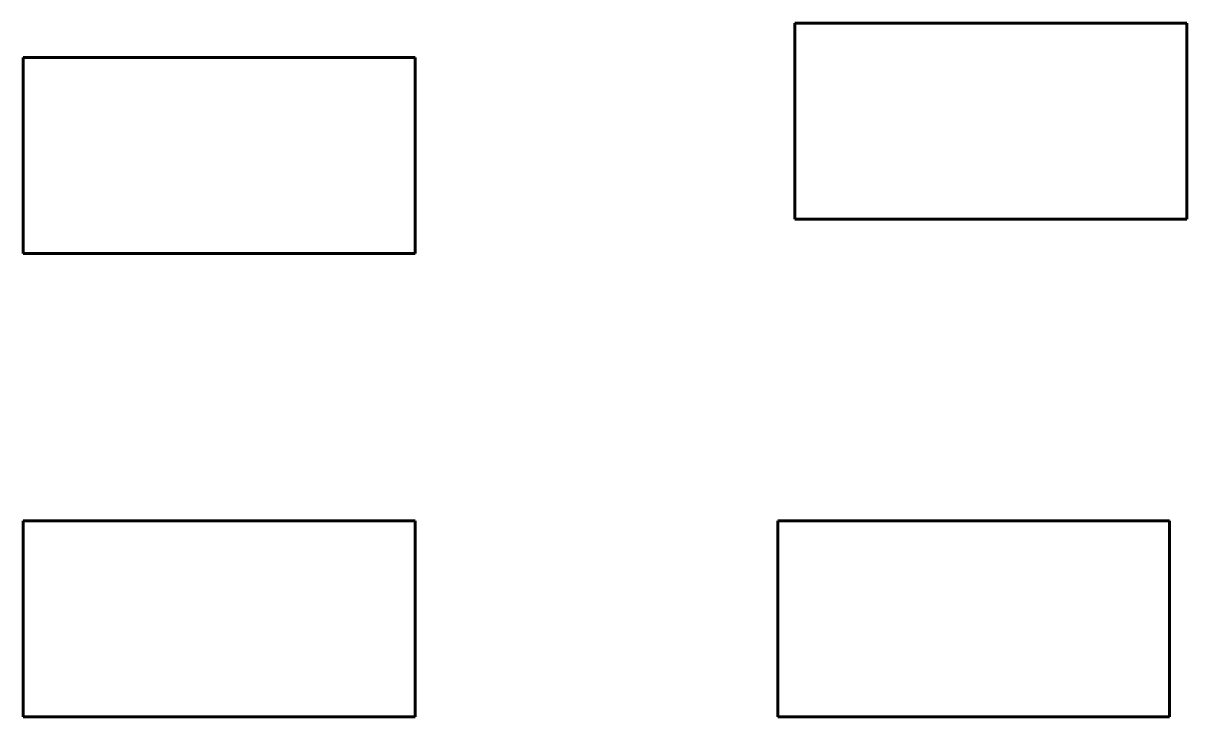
# Model space of a CAD drawing. Extents: x 0 to 297, y 0 to 292.
# Drawn here: x 85.05 to 92.47, y 103.76 to 108.19 of the extents above; entities that cross this region are included whole.
import ezdxf

# ---------------------------------------------------------------- set-up
doc = ezdxf.new("R2010")
doc.units = 0
doc.header["$MEASUREMENT"] = 0
doc.linetypes.add('K5LT_BASIC', pattern=[0])
doc.layers.add('Системный слой', color=7, linetype='Continuous')

# ---------------------------------------------------------------- blocks, each defined once
blk = doc.blocks.new('*U')
at = {"layer": 'Системный слой', "linetype": 'K5LT_BASIC', "lineweight": 60}
for p, q in [((92.4675, 108.1854), (89.9675, 108.1854)), ((89.9675, 108.1854), (89.9675, 106.9354)), ((92.4675, 106.9354), (92.4675, 108.1854)), ((87.5455, 107.9666), (85.0455, 107.9666)), ((85.0455, 107.9666), (85.0455, 106.7166)), ((87.5455, 106.7166), (87.5455, 107.9666)), ((89.9675, 106.9354), (92.4675, 106.9354)), ((85.0455, 106.7166), (87.5455, 106.7166)), ((87.5455, 105.0134), (85.0455, 105.0134)), ((85.0455, 105.0134), (85.0455, 103.7634)), ((87.5455, 103.7634), (87.5455, 105.0134)), ((92.3581, 105.0134), (89.8581, 105.0134)), ((89.8581, 105.0134), (89.8581, 103.7634)), ((92.3581, 103.7634), (92.3581, 105.0134)), ((85.0455, 103.7634), (87.5455, 103.7634)), ((89.8581, 103.7634), (92.3581, 103.7634))]:
    blk.add_line(p, q, dxfattribs=at)

msp = doc.modelspace()

# ---------------------------------------------------------------- block references
at = {"layer": 'Системный слой'}
msp.add_blockref('*U', (0, 0), dxfattribs=at)
msp.add_blockref('*U', (0, 0), dxfattribs=at)
msp.add_blockref('*U', (0, 0), dxfattribs=at)
msp.add_blockref('*U', (0, 0), dxfattribs=at)
msp.add_blockref('*U', (0, 0), dxfattribs=at)
msp.add_blockref('*U', (0, 0), dxfattribs=at)
msp.add_blockref('*U', (0, 0), dxfattribs=at)
msp.add_blockref('*U', (0, 0), dxfattribs=at)
msp.add_blockref('*U', (0, 0), dxfattribs=at)
msp.add_blockref('*U', (0, 0), dxfattribs=at)
msp.add_blockref('*U', (0, 0), dxfattribs=at)
msp.add_blockref('*U', (0, 0), dxfattribs=at)
msp.add_blockref('*U', (0, 0), dxfattribs=at)
msp.add_blockref('*U', (0, 0), dxfattribs=at)
msp.add_blockref('*U', (0, 0), dxfattribs=at)
msp.add_blockref('*U', (0, 0), dxfattribs=at)
msp.add_blockref('*U', (0, 0), dxfattribs=at)
msp.add_blockref('*U', (0, 0), dxfattribs=at)
msp.add_blockref('*U', (0, 0), dxfattribs=at)
msp.add_blockref('*U', (0, 0), dxfattribs=at)
msp.add_blockref('*U', (0, 0), dxfattribs=at)
msp.add_blockref('*U', (0, 0), dxfattribs=at)
msp.add_blockref('*U', (0, 0), dxfattribs=at)
msp.add_blockref('*U', (0, 0), dxfattribs=at)
msp.add_blockref('*U', (0, 0), dxfattribs=at)
msp.add_blockref('*U', (0, 0), dxfattribs=at)
msp.add_blockref('*U', (0, 0), dxfattribs=at)
msp.add_blockref('*U', (0, 0), dxfattribs=at)
msp.add_blockref('*U', (0, 0), dxfattribs=at)
msp.add_blockref('*U', (0, 0), dxfattribs=at)
msp.add_blockref('*U', (0, 0), dxfattribs=at)
msp.add_blockref('*U', (0, 0), dxfattribs=at)
msp.add_blockref('*U', (0, 0), dxfattribs=at)
msp.add_blockref('*U', (0, 0), dxfattribs=at)
msp.add_blockref('*U', (0, 0), dxfattribs=at)
msp.add_blockref('*U', (0, 0), dxfattribs=at)
msp.add_blockref('*U', (0, 0), dxfattribs=at)
msp.add_blockref('*U', (0, 0), dxfattribs=at)
msp.add_blockref('*U', (0, 0), dxfattribs=at)
msp.add_blockref('*U', (0, 0), dxfattribs=at)
msp.add_blockref('*U', (0, 0), dxfattribs=at)
msp.add_blockref('*U', (0, 0), dxfattribs=at)
msp.add_blockref('*U', (0, 0), dxfattribs=at)
msp.add_blockref('*U', (0, 0), dxfattribs=at)
msp.add_blockref('*U', (0, 0), dxfattribs=at)
msp.add_blockref('*U', (0, 0), dxfattribs=at)
msp.add_blockref('*U', (0, 0), dxfattribs=at)
msp.add_blockref('*U', (0, 0), dxfattribs=at)
msp.add_blockref('*U', (0, 0), dxfattribs=at)
msp.add_blockref('*U', (0, 0), dxfattribs=at)
msp.add_blockref('*U', (0, 0), dxfattribs=at)
msp.add_blockref('*U', (0, 0), dxfattribs=at)
msp.add_blockref('*U', (0, 0), dxfattribs=at)
msp.add_blockref('*U', (0, 0), dxfattribs=at)
msp.add_blockref('*U', (0, 0), dxfattribs=at)
msp.add_blockref('*U', (0, 0), dxfattribs=at)
msp.add_blockref('*U', (0, 0), dxfattribs=at)
msp.add_blockref('*U', (0, 0), dxfattribs=at)
msp.add_blockref('*U', (0, 0), dxfattribs=at)
msp.add_blockref('*U', (0, 0), dxfattribs=at)
msp.add_blockref('*U', (0, 0), dxfattribs=at)
msp.add_blockref('*U', (0, 0), dxfattribs=at)
msp.add_blockref('*U', (0, 0), dxfattribs=at)
msp.add_blockref('*U', (0, 0), dxfattribs=at)
msp.add_blockref('*U', (0, 0), dxfattribs=at)
msp.add_blockref('*U', (0, 0), dxfattribs=at)
msp.add_blockref('*U', (0, 0), dxfattribs=at)
msp.add_blockref('*U', (0, 0), dxfattribs=at)
msp.add_blockref('*U', (0, 0), dxfattribs=at)
msp.add_blockref('*U', (0, 0), dxfattribs=at)
msp.add_blockref('*U', (0, 0), dxfattribs=at)
msp.add_blockref('*U', (0, 0), dxfattribs=at)
msp.add_blockref('*U', (0, 0), dxfattribs=at)
msp.add_blockref('*U', (0, 0), dxfattribs=at)
msp.add_blockref('*U', (0, 0), dxfattribs=at)
msp.add_blockref('*U', (0, 0), dxfattribs=at)
msp.add_blockref('*U', (0, 0), dxfattribs=at)
msp.add_blockref('*U', (0, 0), dxfattribs=at)
msp.add_blockref('*U', (0, 0), dxfattribs=at)
msp.add_blockref('*U', (0, 0), dxfattribs=at)
msp.add_blockref('*U', (0, 0), dxfattribs=at)
msp.add_blockref('*U', (0, 0), dxfattribs=at)
msp.add_blockref('*U', (0, 0), dxfattribs=at)
msp.add_blockref('*U', (0, 0), dxfattribs=at)
msp.add_blockref('*U', (0, 0), dxfattribs=at)
msp.add_blockref('*U', (0, 0), dxfattribs=at)
msp.add_blockref('*U', (0, 0), dxfattribs=at)
msp.add_blockref('*U', (0, 0), dxfattribs=at)
msp.add_blockref('*U', (0, 0), dxfattribs=at)
msp.add_blockref('*U', (0, 0), dxfattribs=at)
msp.add_blockref('*U', (0, 0), dxfattribs=at)
msp.add_blockref('*U', (0, 0), dxfattribs=at)
msp.add_blockref('*U', (0, 0), dxfattribs=at)
msp.add_blockref('*U', (0, 0), dxfattribs=at)
msp.add_blockref('*U', (0, 0), dxfattribs=at)
msp.add_blockref('*U', (0, 0), dxfattribs=at)
msp.add_blockref('*U', (0, 0), dxfattribs=at)
msp.add_blockref('*U', (0, 0), dxfattribs=at)
msp.add_blockref('*U', (0, 0), dxfattribs=at)
msp.add_blockref('*U', (0, 0), dxfattribs=at)
msp.add_blockref('*U', (0, 0), dxfattribs=at)
msp.add_blockref('*U', (0, 0), dxfattribs=at)
msp.add_blockref('*U', (0, 0), dxfattribs=at)
msp.add_blockref('*U', (0, 0), dxfattribs=at)
msp.add_blockref('*U', (0, 0), dxfattribs=at)
msp.add_blockref('*U', (0, 0), dxfattribs=at)
msp.add_blockref('*U', (0, 0), dxfattribs=at)
msp.add_blockref('*U', (0, 0), dxfattribs=at)
msp.add_blockref('*U', (0, 0), dxfattribs=at)
msp.add_blockref('*U', (0, 0), dxfattribs=at)
msp.add_blockref('*U', (0, 0), dxfattribs=at)
msp.add_blockref('*U', (0, 0), dxfattribs=at)
msp.add_blockref('*U', (0, 0), dxfattribs=at)
msp.add_blockref('*U', (0, 0), dxfattribs=at)
msp.add_blockref('*U', (0, 0), dxfattribs=at)
msp.add_blockref('*U', (0, 0), dxfattribs=at)
msp.add_blockref('*U', (0, 0), dxfattribs=at)
msp.add_blockref('*U', (0, 0), dxfattribs=at)
msp.add_blockref('*U', (0, 0), dxfattribs=at)
msp.add_blockref('*U', (0, 0), dxfattribs=at)
msp.add_blockref('*U', (0, 0), dxfattribs=at)
msp.add_blockref('*U', (0, 0), dxfattribs=at)
msp.add_blockref('*U', (0, 0), dxfattribs=at)
msp.add_blockref('*U', (0, 0), dxfattribs=at)
msp.add_blockref('*U', (0, 0), dxfattribs=at)
msp.add_blockref('*U', (0, 0), dxfattribs=at)
msp.add_blockref('*U', (0, 0), dxfattribs=at)
msp.add_blockref('*U', (0, 0), dxfattribs=at)
msp.add_blockref('*U', (0, 0), dxfattribs=at)
msp.add_blockref('*U', (0, 0), dxfattribs=at)
msp.add_blockref('*U', (0, 0), dxfattribs=at)
msp.add_blockref('*U', (0, 0), dxfattribs=at)
msp.add_blockref('*U', (0, 0), dxfattribs=at)
msp.add_blockref('*U', (0, 0), dxfattribs=at)
msp.add_blockref('*U', (0, 0), dxfattribs=at)
msp.add_blockref('*U', (0, 0), dxfattribs=at)
msp.add_blockref('*U', (0, 0), dxfattribs=at)
msp.add_blockref('*U', (0, 0), dxfattribs=at)
msp.add_blockref('*U', (0, 0), dxfattribs=at)
msp.add_blockref('*U', (0, 0), dxfattribs=at)
msp.add_blockref('*U', (0, 0), dxfattribs=at)
msp.add_blockref('*U', (0, 0), dxfattribs=at)
msp.add_blockref('*U', (0, 0), dxfattribs=at)
msp.add_blockref('*U', (0, 0), dxfattribs=at)
msp.add_blockref('*U', (0, 0), dxfattribs=at)
msp.add_blockref('*U', (0, 0), dxfattribs=at)
msp.add_blockref('*U', (0, 0), dxfattribs=at)
msp.add_blockref('*U', (0, 0), dxfattribs=at)
msp.add_blockref('*U', (0, 0), dxfattribs=at)
msp.add_blockref('*U', (0, 0), dxfattribs=at)
msp.add_blockref('*U', (0, 0), dxfattribs=at)
msp.add_blockref('*U', (0, 0), dxfattribs=at)
msp.add_blockref('*U', (0, 0), dxfattribs=at)
msp.add_blockref('*U', (0, 0), dxfattribs=at)
msp.add_blockref('*U', (0, 0), dxfattribs=at)
msp.add_blockref('*U', (0, 0), dxfattribs=at)
msp.add_blockref('*U', (0, 0), dxfattribs=at)
msp.add_blockref('*U', (0, 0), dxfattribs=at)
msp.add_blockref('*U', (0, 0), dxfattribs=at)
msp.add_blockref('*U', (0, 0), dxfattribs=at)
msp.add_blockref('*U', (0, 0), dxfattribs=at)
msp.add_blockref('*U', (0, 0), dxfattribs=at)
msp.add_blockref('*U', (0, 0), dxfattribs=at)
msp.add_blockref('*U', (0, 0), dxfattribs=at)
msp.add_blockref('*U', (0, 0), dxfattribs=at)
msp.add_blockref('*U', (0, 0), dxfattribs=at)
msp.add_blockref('*U', (0, 0), dxfattribs=at)
msp.add_blockref('*U', (0, 0), dxfattribs=at)
msp.add_blockref('*U', (0, 0), dxfattribs=at)
msp.add_blockref('*U', (0, 0), dxfattribs=at)
msp.add_blockref('*U', (0, 0), dxfattribs=at)
msp.add_blockref('*U', (0, 0), dxfattribs=at)
msp.add_blockref('*U', (0, 0), dxfattribs=at)
msp.add_blockref('*U', (0, 0), dxfattribs=at)
msp.add_blockref('*U', (0, 0), dxfattribs=at)
msp.add_blockref('*U', (0, 0), dxfattribs=at)
msp.add_blockref('*U', (0, 0), dxfattribs=at)
msp.add_blockref('*U', (0, 0), dxfattribs=at)
msp.add_blockref('*U', (0, 0), dxfattribs=at)
msp.add_blockref('*U', (0, 0), dxfattribs=at)
msp.add_blockref('*U', (0, 0), dxfattribs=at)
msp.add_blockref('*U', (0, 0), dxfattribs=at)
msp.add_blockref('*U', (0, 0), dxfattribs=at)
msp.add_blockref('*U', (0, 0), dxfattribs=at)
msp.add_blockref('*U', (0, 0), dxfattribs=at)
msp.add_blockref('*U', (0, 0), dxfattribs=at)
msp.add_blockref('*U', (0, 0), dxfattribs=at)
msp.add_blockref('*U', (0, 0), dxfattribs=at)
msp.add_blockref('*U', (0, 0), dxfattribs=at)
msp.add_blockref('*U', (0, 0), dxfattribs=at)
msp.add_blockref('*U', (0, 0), dxfattribs=at)
msp.add_blockref('*U', (0, 0), dxfattribs=at)
msp.add_blockref('*U', (0, 0), dxfattribs=at)
msp.add_blockref('*U', (0, 0), dxfattribs=at)
msp.add_blockref('*U', (0, 0), dxfattribs=at)
msp.add_blockref('*U', (0, 0), dxfattribs=at)
msp.add_blockref('*U', (0, 0), dxfattribs=at)
msp.add_blockref('*U', (0, 0), dxfattribs=at)
msp.add_blockref('*U', (0, 0), dxfattribs=at)
msp.add_blockref('*U', (0, 0), dxfattribs=at)
msp.add_blockref('*U', (0, 0), dxfattribs=at)
msp.add_blockref('*U', (0, 0), dxfattribs=at)
msp.add_blockref('*U', (0, 0), dxfattribs=at)
msp.add_blockref('*U', (0, 0), dxfattribs=at)
msp.add_blockref('*U', (0, 0), dxfattribs=at)
msp.add_blockref('*U', (0, 0), dxfattribs=at)
msp.add_blockref('*U', (0, 0), dxfattribs=at)
msp.add_blockref('*U', (0, 0), dxfattribs=at)
msp.add_blockref('*U', (0, 0), dxfattribs=at)
msp.add_blockref('*U', (0, 0), dxfattribs=at)
msp.add_blockref('*U', (0, 0), dxfattribs=at)
msp.add_blockref('*U', (0, 0), dxfattribs=at)
msp.add_blockref('*U', (0, 0), dxfattribs=at)
msp.add_blockref('*U', (0, 0), dxfattribs=at)
msp.add_blockref('*U', (0, 0), dxfattribs=at)
msp.add_blockref('*U', (0, 0), dxfattribs=at)
msp.add_blockref('*U', (0, 0), dxfattribs=at)
msp.add_blockref('*U', (0, 0), dxfattribs=at)
msp.add_blockref('*U', (0, 0), dxfattribs=at)
msp.add_blockref('*U', (0, 0), dxfattribs=at)
msp.add_blockref('*U', (0, 0), dxfattribs=at)
msp.add_blockref('*U', (0, 0), dxfattribs=at)
msp.add_blockref('*U', (0, 0), dxfattribs=at)
msp.add_blockref('*U', (0, 0), dxfattribs=at)
msp.add_blockref('*U', (0, 0), dxfattribs=at)
msp.add_blockref('*U', (0, 0), dxfattribs=at)
msp.add_blockref('*U', (0, 0), dxfattribs=at)
msp.add_blockref('*U', (0, 0), dxfattribs=at)
msp.add_blockref('*U', (0, 0), dxfattribs=at)
msp.add_blockref('*U', (0, 0), dxfattribs=at)
msp.add_blockref('*U', (0, 0), dxfattribs=at)
msp.add_blockref('*U', (0, 0), dxfattribs=at)
msp.add_blockref('*U', (0, 0), dxfattribs=at)
msp.add_blockref('*U', (0, 0), dxfattribs=at)
msp.add_blockref('*U', (0, 0), dxfattribs=at)
msp.add_blockref('*U', (0, 0), dxfattribs=at)
msp.add_blockref('*U', (0, 0), dxfattribs=at)
msp.add_blockref('*U', (0, 0), dxfattribs=at)
msp.add_blockref('*U', (0, 0), dxfattribs=at)
msp.add_blockref('*U', (0, 0), dxfattribs=at)
msp.add_blockref('*U', (0, 0), dxfattribs=at)
msp.add_blockref('*U', (0, 0), dxfattribs=at)
msp.add_blockref('*U', (0, 0), dxfattribs=at)
msp.add_blockref('*U', (0, 0), dxfattribs=at)
msp.add_blockref('*U', (0, 0), dxfattribs=at)
msp.add_blockref('*U', (0, 0), dxfattribs=at)
msp.add_blockref('*U', (0, 0), dxfattribs=at)
msp.add_blockref('*U', (0, 0), dxfattribs=at)
msp.add_blockref('*U', (0, 0), dxfattribs=at)
msp.add_blockref('*U', (0, 0), dxfattribs=at)
msp.add_blockref('*U', (0, 0), dxfattribs=at)
msp.add_blockref('*U', (0, 0), dxfattribs=at)
msp.add_blockref('*U', (0, 0), dxfattribs=at)
msp.add_blockref('*U', (0, 0), dxfattribs=at)
msp.add_blockref('*U', (0, 0), dxfattribs=at)
msp.add_blockref('*U', (0, 0), dxfattribs=at)
msp.add_blockref('*U', (0, 0), dxfattribs=at)
msp.add_blockref('*U', (0, 0), dxfattribs=at)
msp.add_blockref('*U', (0, 0), dxfattribs=at)
msp.add_blockref('*U', (0, 0), dxfattribs=at)
msp.add_blockref('*U', (0, 0), dxfattribs=at)
msp.add_blockref('*U', (0, 0), dxfattribs=at)
msp.add_blockref('*U', (0, 0), dxfattribs=at)
msp.add_blockref('*U', (0, 0), dxfattribs=at)
msp.add_blockref('*U', (0, 0), dxfattribs=at)
msp.add_blockref('*U', (0, 0), dxfattribs=at)
msp.add_blockref('*U', (0, 0), dxfattribs=at)
msp.add_blockref('*U', (0, 0), dxfattribs=at)
msp.add_blockref('*U', (0, 0), dxfattribs=at)
msp.add_blockref('*U', (0, 0), dxfattribs=at)
msp.add_blockref('*U', (0, 0), dxfattribs=at)
msp.add_blockref('*U', (0, 0), dxfattribs=at)
msp.add_blockref('*U', (0, 0), dxfattribs=at)
msp.add_blockref('*U', (0, 0), dxfattribs=at)
msp.add_blockref('*U', (0, 0), dxfattribs=at)
msp.add_blockref('*U', (0, 0), dxfattribs=at)
msp.add_blockref('*U', (0, 0), dxfattribs=at)
msp.add_blockref('*U', (0, 0), dxfattribs=at)
msp.add_blockref('*U', (0, 0), dxfattribs=at)
msp.add_blockref('*U', (0, 0), dxfattribs=at)
msp.add_blockref('*U', (0, 0), dxfattribs=at)
msp.add_blockref('*U', (0, 0), dxfattribs=at)
msp.add_blockref('*U', (0, 0), dxfattribs=at)
msp.add_blockref('*U', (0, 0), dxfattribs=at)
msp.add_blockref('*U', (0, 0), dxfattribs=at)
msp.add_blockref('*U', (0, 0), dxfattribs=at)
msp.add_blockref('*U', (0, 0), dxfattribs=at)
msp.add_blockref('*U', (0, 0), dxfattribs=at)
msp.add_blockref('*U', (0, 0), dxfattribs=at)
msp.add_blockref('*U', (0, 0), dxfattribs=at)
msp.add_blockref('*U', (0, 0), dxfattribs=at)
msp.add_blockref('*U', (0, 0), dxfattribs=at)
msp.add_blockref('*U', (0, 0), dxfattribs=at)
msp.add_blockref('*U', (0, 0), dxfattribs=at)
msp.add_blockref('*U', (0, 0), dxfattribs=at)
msp.add_blockref('*U', (0, 0), dxfattribs=at)
msp.add_blockref('*U', (0, 0), dxfattribs=at)
msp.add_blockref('*U', (0, 0), dxfattribs=at)
msp.add_blockref('*U', (0, 0), dxfattribs=at)
msp.add_blockref('*U', (0, 0), dxfattribs=at)
msp.add_blockref('*U', (0, 0), dxfattribs=at)
msp.add_blockref('*U', (0, 0), dxfattribs=at)
msp.add_blockref('*U', (0, 0), dxfattribs=at)
msp.add_blockref('*U', (0, 0), dxfattribs=at)
msp.add_blockref('*U', (0, 0), dxfattribs=at)

doc.saveas('drawing.dxf')
